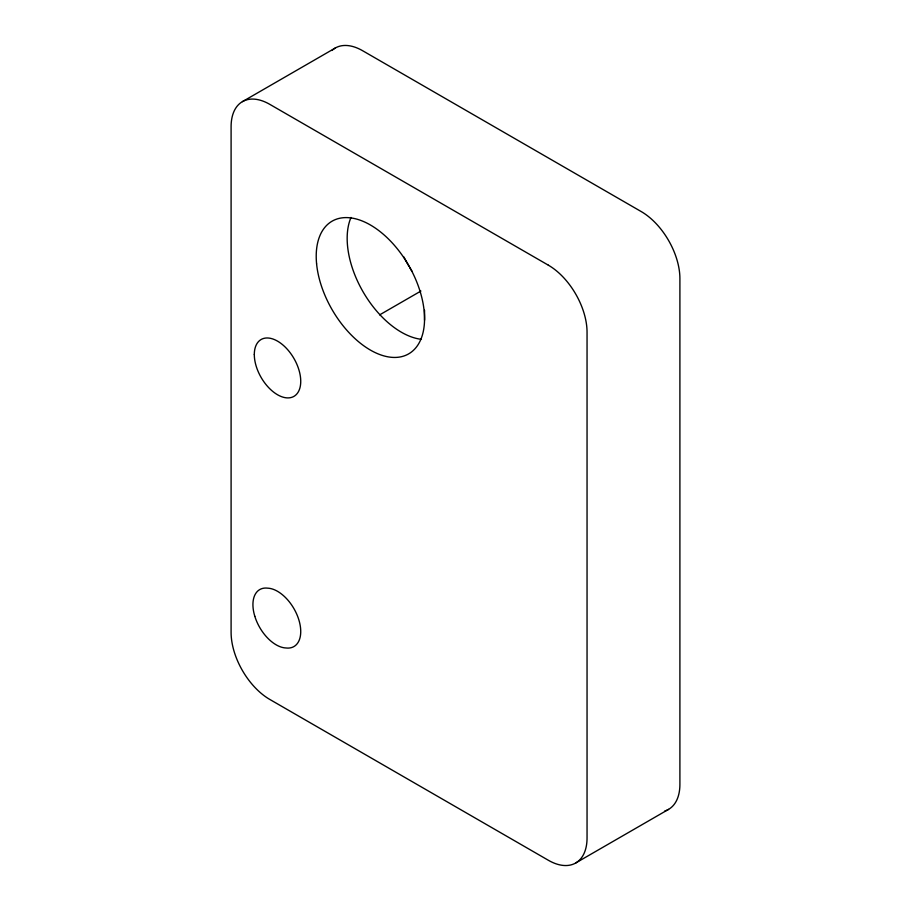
<?xml version="1.0" encoding="UTF-8"?>
<svg xmlns="http://www.w3.org/2000/svg" width="911" height="911" viewBox="0 0 911 911"><rect width="100%" height="100%" fill="white"/><g stroke="black" fill="none" stroke-linecap="round" stroke-linejoin="round"><path stroke-width="1.37" d="M242.428 101.633L335.282 48.021M379.636 314.876L420.905 291.053M575.718 862.979L668.572 809.367M424.549 310.241L424.549 320.171M411.966 271.227A109.434 63.178 60 0 1 409.836 267.743M409.141 266.57A109.434 63.178 60 0 1 403.88 256.959M421.44 339.336A76.604 44.229 60 0 1 363.056 291.793A76.604 44.229 60 0 1 351.008 217.444M664.768 811.018A54.717 31.589 60 0 0 679.902 784.314L679.902 278.584A54.717 31.589 60 0 0 641.219 211.568L362.646 50.731A54.717 31.589 60 0 0 331.946 50.492M548.354 265.181L269.781 104.344A54.717 31.589 60 0 0 231.098 126.686L231.098 632.416A54.717 31.589 60 0 0 269.781 699.432L548.354 860.269A54.717 31.589 60 0 0 587.048 837.926L587.048 332.196A54.717 31.589 60 0 0 548.354 265.181M254.306 354.527A32.83 18.96 60 0 0 289.129 397.856A32.83 18.96 60 0 0 289.129 351.418A32.83 18.96 60 0 0 254.306 354.527M254.807 616.269A32.83 18.96 60 0 0 285.986 647.972A32.83 18.96 60 0 0 298.854 619.856A32.83 18.96 60 0 0 267.675 588.164A32.83 18.96 60 0 0 254.807 616.269M316.595 263.86A76.604 44.229 60 0 0 402.821 356.338A76.604 44.229 60 0 0 391.73 242.36A76.604 44.229 60 0 0 316.595 263.86"/></g></svg>
